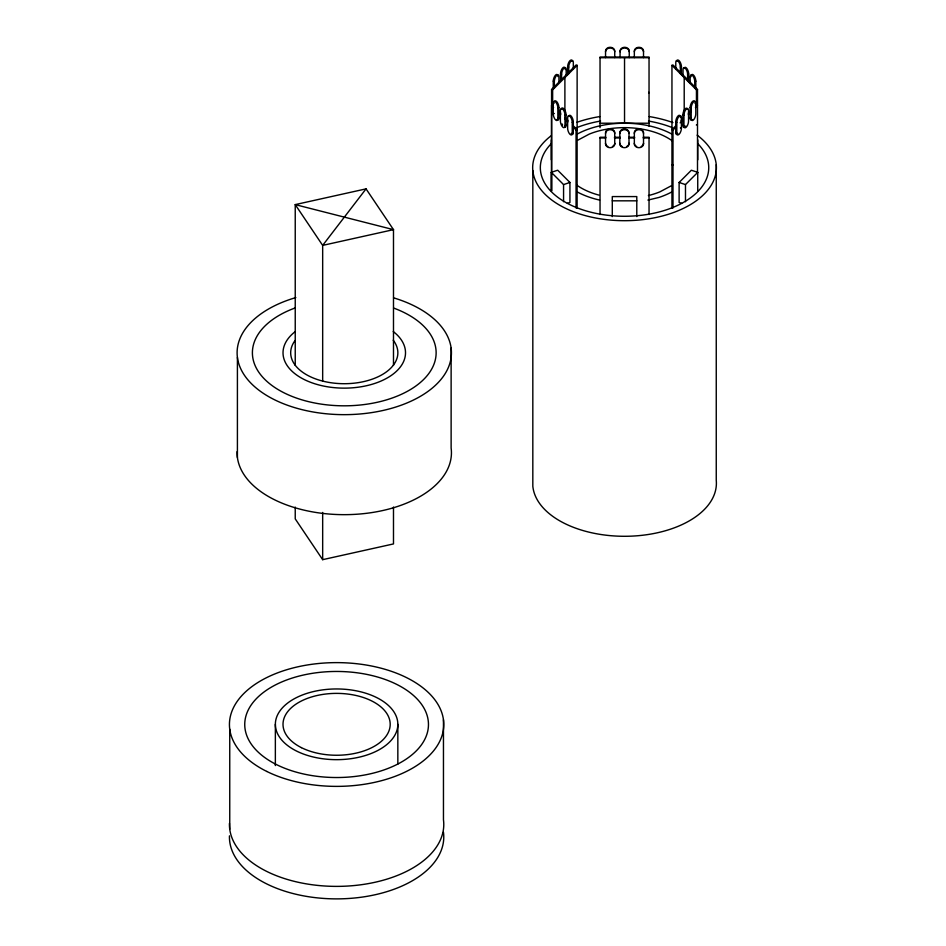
<?xml version="1.0" encoding="UTF-8"?>
<svg xmlns="http://www.w3.org/2000/svg" width="946" height="946" viewBox="0 0 946 946"><rect width="100%" height="100%" fill="white"/><g stroke="black" fill="none" stroke-linecap="round" stroke-linejoin="round"><path stroke-width="1.42" d="M393.489 365.393L393.489 229.653L366.043 188.869L322.669 245.392L322.669 381.132M551.577 191.057L551.577 89.492L576.079 64.99L577.131 65.345L577.119 208.238M552.641 105.857L552.641 89.846L577.131 65.345M676.023 125.558L671.944 129.637L672.996 129.992L676.059 126.93M681.12 120.449L683.166 118.416M688.274 113.307L691.337 110.244M680.139 122.85L683.201 119.787M688.31 114.679L691.372 111.616M695.452 107.537L697.498 105.491L696.433 105.136M681.664 203.319L679.122 202.468L679.122 182.472L691.372 170.221L697.734 172.349L697.734 190.915M685.483 201.735L685.483 184.588L697.734 172.349M577.486 140.363L589.24 134.107A61.242 35.357 0 0 1 672.452 140.978M671.589 185.629L659.835 191.884A61.242 35.357 0 0 1 648.377 195.562M554.628 101.423A4.588 1.88 71.6 0 1 557.206 102.263A4.588 1.88 71.6 0 1 558.909 107.584L558.909 118.084L557.844 118.439A4.588 1.88 71.6 0 1 555.55 119.894A4.588 1.88 71.6 0 1 553.256 113.851L553.256 103.351L554.321 102.996M551.565 190.867L551.565 105.491L552.618 105.136M671.944 208.238L671.956 65.357L673.02 65.002L697.509 89.503L697.498 173.213M557.844 118.439L557.844 107.939L558.909 107.584M680.363 73.658L680.363 67.095L681.427 66.752A4.588 1.88 71.6 0 0 679.429 61.029A4.588 1.88 71.6 0 0 676.91 61.265M553.256 113.851L554.321 113.496M564.987 115.069A4.588 1.88 71.6 0 0 562.693 109.027A4.588 1.88 71.6 0 0 560.387 110.481L560.387 120.982A4.588 1.88 71.6 0 0 562.693 127.024A4.588 1.88 71.6 0 0 564.987 125.57L564.987 115.069L566.051 114.714A4.588 1.88 71.6 0 0 564.053 109.003A4.588 1.88 71.6 0 0 561.534 109.239M687.624 80.918L687.624 74.356L688.676 74.001A4.588 1.88 71.6 0 0 686.69 68.289A4.588 1.88 71.6 0 0 684.171 68.514M690.166 83.461L690.166 76.898L691.219 76.543M572.235 122.33A4.588 1.88 71.6 0 0 569.941 116.287A4.588 1.88 71.6 0 0 567.647 117.742L567.647 128.242A4.588 1.88 71.6 0 0 569.941 134.285A4.588 1.88 71.6 0 0 572.235 132.83L572.235 122.33L573.3 121.975A4.588 1.88 71.6 0 0 571.301 116.263A4.588 1.88 71.6 0 0 568.783 116.488M694.754 88.049L694.754 81.486L695.818 81.143A4.588 1.88 71.6 0 0 694.116 75.81A4.588 1.88 71.6 0 0 691.526 74.982M564.987 125.57L566.051 125.215L566.051 114.714M572.992 126.918L576.055 129.98L577.119 129.626L573.04 125.546M671.956 65.357L696.445 89.846L697.509 89.503M572.235 132.83L573.3 132.475L573.3 121.975M551.317 190.903L551.317 172.338L557.691 170.209L569.93 182.46L569.93 202.468L567.387 203.307M696.339 124.99L697.391 124.636M551.317 172.338L563.568 184.588L569.93 182.46M647.904 200.091L658.984 197.442A68.892 39.779 0 0 0 672.086 191.778M366.043 188.869L295.235 204.608L295.235 365.428M295.235 507.08L295.235 518.881L322.669 559.665L393.489 543.926L393.489 507.044M600.036 57.718L649.039 57.718M600.036 123.217L649.039 123.217M605.807 137.265L600.036 137.265L600.036 214.517M614.451 137.265L620.209 137.265M628.854 137.265L634.624 137.265M643.268 137.265L649.039 137.265L649.039 214.517M600.036 137.974L605.807 137.974M614.451 137.974L620.209 137.974M628.854 137.974L634.624 137.974M643.268 137.974L649.039 137.974M612.287 200.824L636.788 200.824M694.742 102.996L695.795 103.351L695.795 113.851A4.588 1.88 -71.6 0 1 693.501 119.906A4.588 1.88 -71.6 0 1 691.207 118.451L690.142 118.096L690.142 107.596A4.588 1.88 -71.6 0 1 691.845 102.274A4.588 1.88 -71.6 0 1 694.435 101.435M572.176 61.254A4.588 1.88 -71.6 0 0 569.658 61.017A4.588 1.88 -71.6 0 0 567.659 66.74L568.723 67.095L568.723 73.658M690.142 107.596L691.207 107.95L691.207 118.451M565.117 69.283L566.181 69.637L566.181 74.888M564.809 67.71A4.588 1.88 -71.6 0 0 562.231 68.55A4.588 1.88 -71.6 0 0 560.529 73.871L561.593 74.226L561.593 79.476M687.399 109.369A4.588 1.88 -71.6 0 0 684.892 109.133A4.588 1.88 -71.6 0 0 682.894 114.844L683.946 115.199L683.946 125.7A4.588 1.88 -71.6 0 0 686.252 127.154A4.588 1.88 -71.6 0 0 688.546 121.112L688.546 110.611A4.588 1.88 -71.6 0 0 686.252 109.157A4.588 1.88 -71.6 0 0 683.946 115.199M680.351 117.387L681.404 117.742L681.404 128.242A4.588 1.88 -71.6 0 1 679.11 134.297A4.588 1.88 -71.6 0 1 676.816 132.842L675.751 132.487L675.751 121.987A4.588 1.88 -71.6 0 1 677.454 116.665A4.588 1.88 -71.6 0 1 680.044 115.826M557.868 76.531A4.588 1.88 -71.6 0 0 555.574 75.077A4.588 1.88 -71.6 0 0 553.268 81.131L554.332 81.486L554.332 88.049M675.751 121.987L676.816 122.341L676.816 132.842M682.894 114.844L682.894 125.357L683.946 125.7M680.351 127.887L681.404 128.242M551.577 89.492L552.641 89.846M672.05 164.781L673.114 165.136M679.122 182.472L685.483 184.588M558.743 111.261L560.789 113.295M564.868 117.375L567.931 120.438M551.565 105.491L553.599 107.525M558.708 112.633L560.753 114.667M564.833 118.758L567.896 121.821M716.252 164.71L716.252 480.308A91.857 53.035 0 0 1 629.646 536.205A91.857 53.035 0 0 1 532.823 486.209L532.823 170.611M697.746 139.854L697.746 159.862M696.445 89.846L696.445 105.869M695.818 81.143L695.818 89.019M688.676 74.001L688.676 81.876M684.206 77.607L684.206 112.539M683.024 76.33L683.024 69.768A4.588 1.88 71.6 0 1 685.318 68.313A4.588 1.88 71.6 0 1 687.624 74.356M681.427 66.752L681.427 74.628M675.775 69.07L675.775 62.507A4.588 1.88 71.6 0 1 678.069 61.052A4.588 1.88 71.6 0 1 680.363 67.095M672.996 129.992L672.996 208.014M649.039 126.196L649.039 57.008L600.036 57.008L600.036 127.663M648.802 92.27L648.802 92.968M643.517 57.611L643.517 51.049A4.588 3.749 0 0 0 638.928 47.3A4.588 3.749 0 0 0 634.34 51.049L634.34 57.611M636.788 216.575L636.788 196.579L612.287 196.579L612.287 216.575M629.256 57.611L629.256 51.049A4.588 3.749 0 0 0 624.656 47.3A4.588 3.749 0 0 0 620.068 51.049L620.068 57.611M624.537 57.718L624.537 123.217M614.734 57.611L614.734 51.049A4.588 3.749 0 0 0 610.146 47.3A4.588 3.749 0 0 0 605.546 51.049L605.546 57.611M576.055 129.98L576.055 208.002M573.323 69.058L573.323 62.495A4.588 1.88 -71.6 0 0 571.017 61.041A4.588 1.88 -71.6 0 0 568.723 67.095M567.659 66.74L567.659 74.616M564.892 77.596L564.892 111.072M563.568 184.588L563.568 201.723M560.529 73.871L560.529 80.434M558.932 82.136L558.932 76.886A4.588 1.88 -71.6 0 0 556.626 75.432A4.588 1.88 -71.6 0 0 554.332 81.486M553.268 81.131L553.268 89.007M551.341 139.842L551.341 159.85M451.124 348.057L451.124 448.061A107.17 61.88 0 0 1 347.359 514.636A107.17 61.88 0 0 1 237.115 451.632M443.461 719.776L443.461 819.78A107.17 61.88 0 0 1 339.697 886.355A107.17 61.88 0 0 1 229.452 823.351M397.84 724.317A61.242 35.357 0 0 1 305.984 754.932A61.242 35.357 0 0 1 305.984 693.69A61.242 35.357 0 0 1 397.84 724.317L397.84 764.096M322.669 512.448L322.669 559.665M275.357 724.317L275.357 765.562M237.411 357.493L237.411 457.497M229.748 729.212L229.748 829.228M697.131 135.16A91.857 53.035 0 0 1 687.092 206.5A91.857 53.035 0 0 1 563.13 207.103A91.857 53.035 0 0 1 550.998 135.869M576.776 122.353A91.857 53.035 0 0 1 599.894 116.559M649.157 116.559A91.857 53.035 0 0 1 672.937 122.578M697.959 143.851A84.206 48.613 0 0 1 624.537 216.267A84.206 48.613 0 0 1 551.116 143.851M575.795 128.017A84.206 48.613 0 0 1 600.604 121.041M648.459 121.041A84.206 48.613 0 0 1 671.991 127.497M393.252 331.549A61.242 35.357 0 0 1 385.649 378.838A61.242 35.357 0 0 1 303.394 379.11A61.242 35.357 0 0 1 294.88 331.869M393.24 340.217A53.591 30.934 0 0 1 344.616 383.709A53.591 30.934 0 0 1 295.022 340.584M393.548 308.018A91.857 53.035 0 0 1 413.84 387.411A91.857 53.035 0 0 1 274.837 387.505A91.857 53.035 0 0 1 294.809 308.077M393.548 297.836A107.17 61.88 0 0 1 427.214 391.963A107.17 61.88 0 0 1 260.729 391.538A107.17 61.88 0 0 1 295.826 297.588M443.461 832.291A107.17 61.88 0 0 1 339.697 898.854A107.17 61.88 0 0 1 229.452 835.85M690.166 76.898A4.588 1.88 71.6 0 1 692.46 75.444A4.588 1.88 71.6 0 1 694.754 81.486M599.575 200.067A68.892 39.779 0 0 1 576.977 191.778M576.977 134.214A68.892 39.779 0 0 1 672.086 134.214M634.34 51.758A4.588 3.749 0 0 1 638.928 48.01A4.588 3.749 0 0 1 643.517 51.758M605.546 51.758A4.588 3.749 0 0 1 610.146 48.01A4.588 3.749 0 0 1 614.734 51.758M620.068 51.758A4.588 3.749 0 0 1 624.656 48.01A4.588 3.749 0 0 1 629.256 51.758M561.593 74.226A4.588 1.88 -71.6 0 1 563.887 68.183A4.588 1.88 -71.6 0 1 566.181 69.637M558.909 118.084A4.588 1.88 71.6 0 1 556.615 119.539M553.256 103.351A4.588 1.88 71.6 0 1 555.55 101.896A4.588 1.88 71.6 0 1 557.844 107.939M573.3 132.475A4.588 1.88 71.6 0 1 571.006 133.93M562.598 125.026A4.588 1.88 71.6 0 1 562.125 123.95M566.051 125.215A4.588 1.88 71.6 0 1 564.892 127.32M678.046 133.942A4.588 1.88 -71.6 0 1 675.751 132.487M676.816 122.341A4.588 1.88 -71.6 0 1 679.11 116.287A4.588 1.88 -71.6 0 1 681.404 117.742M692.448 119.551A4.588 1.88 -71.6 0 1 690.142 118.096M691.207 107.95A4.588 1.88 -71.6 0 1 693.501 101.896A4.588 1.88 -71.6 0 1 695.795 103.351M685.779 126.078A4.588 1.88 -71.6 0 1 685.188 126.799M684.597 127.272A4.588 1.88 -71.6 0 1 682.894 125.357M614.734 143.224A4.588 3.749 0 0 1 612.44 146.476M607.852 146.476A4.588 3.749 0 0 1 606.161 145.105M605.712 144.194A4.588 3.749 0 0 1 605.546 143.224M605.546 133.433A4.588 3.749 0 0 1 610.146 129.685A4.588 3.749 0 0 1 614.734 133.433M643.517 143.224A4.588 3.749 0 0 1 641.222 146.476M636.634 146.476A4.588 3.749 0 0 1 634.34 143.224M634.34 133.433A4.588 3.749 0 0 1 638.928 129.685A4.588 3.749 0 0 1 643.517 133.433M629.007 143.224A4.588 3.749 0 0 1 626.713 146.476M622.113 146.476A4.588 3.749 0 0 1 619.819 143.224M619.819 133.433A4.588 3.749 0 0 1 624.419 129.685A4.588 3.749 0 0 1 629.007 133.433M598.853 195.089A61.242 35.357 0 0 1 576.622 185.014M393.489 229.653L322.669 245.392L295.235 204.608L393.489 229.653M643.517 143.934L643.517 132.724A4.588 3.749 0 0 0 638.928 128.975A4.588 3.749 0 0 0 634.34 132.724L634.34 143.934A4.588 3.749 0 0 0 638.928 147.682A4.588 3.749 0 0 0 643.517 143.934M629.007 143.934L629.007 132.724A4.588 3.749 0 0 0 624.419 128.975A4.588 3.749 0 0 0 619.819 132.724L619.819 143.934A4.588 3.749 0 0 0 624.419 147.682A4.588 3.749 0 0 0 629.007 143.934M614.734 143.934L614.734 132.724A4.588 3.749 0 0 0 610.146 128.975A4.588 3.749 0 0 0 605.546 132.724L605.546 143.934A4.588 3.749 0 0 0 610.146 147.682A4.588 3.749 0 0 0 614.734 143.934M266.819 771.463A107.17 61.88 0 0 0 441.936 735.905A107.17 61.88 0 0 0 301.053 666.126A107.17 61.88 0 0 0 266.819 771.463M301.396 747.636A53.591 30.934 0 0 0 389.196 730.253A53.591 30.934 0 0 0 319.228 695.05A53.591 30.934 0 0 0 301.396 747.636M275.369 764.025A91.857 53.035 0 0 0 426.516 735.349A91.857 53.035 0 0 0 307.923 674.108A91.857 53.035 0 0 0 275.369 764.025"/></g></svg>
